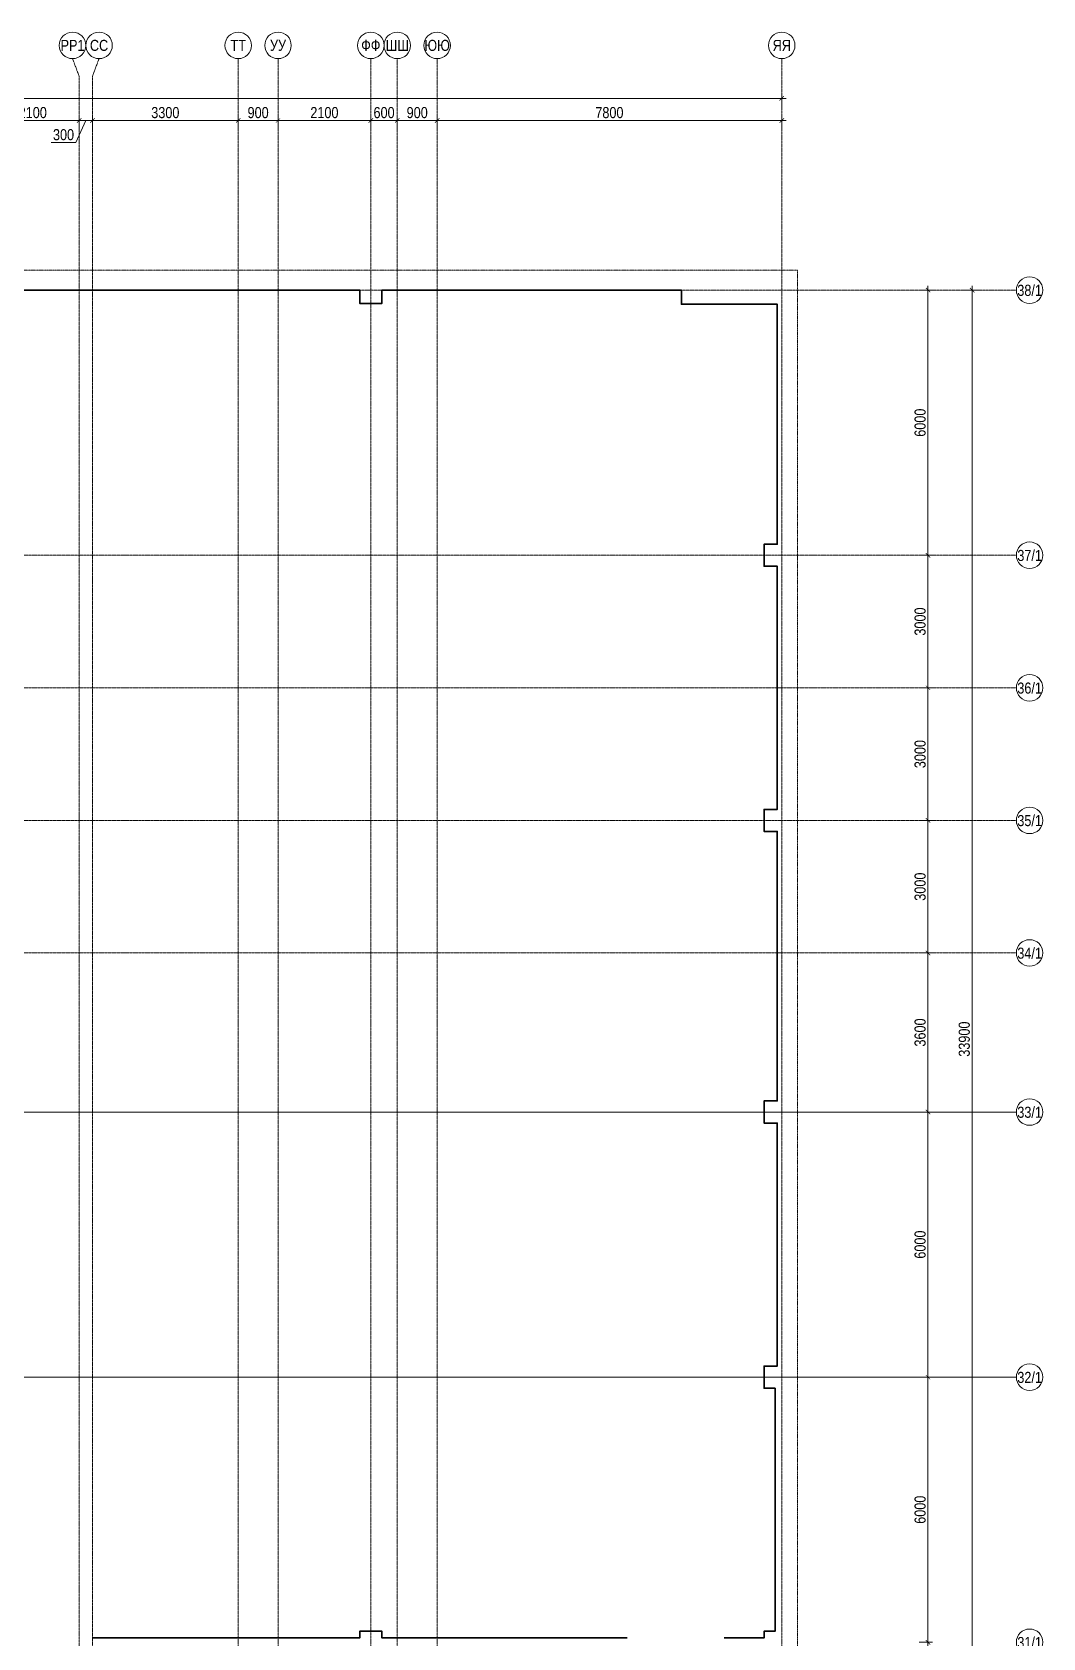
# Model space of a CAD drawing. Header units: millimetres. Extents: x -328335 to 1213373, y -208171 to 164144.
# Drawn here: x 97635 to 120510, y 104200 to 140539 of the extents above; entities that cross this region are included whole.
import ezdxf
from ezdxf.enums import TextEntityAlignment as Align

# ---------------------------------------------------------------- set-up
doc = ezdxf.new("R2010")
doc.units = ezdxf.units.MM
doc.header["$LTSCALE"] = 0.5
doc.linetypes.add('CENTER', pattern=[50.8, 31.75, -6.35, 6.35, -6.35])
doc.linetypes.add('DASHED', pattern=[19.05, 12.7, -6.35])
doc.layers.get('Defpoints').update_dxf_attribs({"color": 140})
doc.layers.add('АИ_Плинтус', color=3, linetype='Continuous', lineweight=9)
doc.layers.add('РД_Оси_размер', color=8, linetype='Continuous', lineweight=0)
doc.layers.add('АР_Делит', color=120, linetype='Continuous', lineweight=0, plot=False)
doc.layers.add('РД_Оси_100', color=7, linetype='Continuous', lineweight=0, true_color=0x525252)
doc.styles.add('style1', font='ARIALN.TTF')
doc.styles.add('ккк', font='isocpeur.ttf', dxfattribs={"width": 0.85, "oblique": 15})
doc.dimstyles.new('Dim100_ареал', dxfattribs={"dimscale": 100, "dimtxt": 2.5, "dimasz": 1, "dimexe": 1, "dimexo": 1, "dimgap": 0.5, "dimtad": 1, "dimzin": 12, "dimdsep": 46, "dimtxsty": 'style1', "dimblk": 'ARCHTICK', "dimcen": 1, "dimdle": 1, "dimaunit": 1, "dimadec": 0, "dimazin": 3, "dimtfac": 1, "dimtmove": 1, "dimatfit": 3, "dimldrblk": 'OPEN30', "dimfxl": 2, "dimfxlon": 1, "dimtolj": 1, "dimtzin": 0, "dimlwd": 5, "dimlwe": 5, "dimarcsym": 0})

# ---------------------------------------------------------------- blocks, each defined once
blk = doc.blocks.new('A-iden')
at = {"linetype": 'Continuous', "lineweight": 5}
blk.add_circle((0, -4), 3, dxfattribs=at)
at = {"color": 0, "linetype": 'Continuous', "lineweight": 20, "style": 'ккк', "width": 0.85}
blk.add_attdef('ID', text='', height=4, dxfattribs=at).set_placement((0.31, -3.85), align=Align.MIDDLE_CENTER)
blk = doc.blocks.new('_ArchTick')
at = {"color": 0, "linetype": 'ByBlock', "const_width": 0.15}
blk.add_lwpolyline([(-0.5, -0.5), (0.5, 0.5)], dxfattribs=at)
blk = doc.blocks.new('*D335')
at = {"layer": 'Defpoints', "color": 0, "transparency": 16777216}
for p in [(116910, 110100), (117910, 110100), (116910, 104100)]:
    blk.add_point(p, dxfattribs=at)
at = {"layer": 'РД_Оси_размер', "color": 0, "lineweight": 5, "transparency": 16777216}
for p, q in [((117910, 104000), (117910, 110200)), ((117710, 110100), (118010, 110100)), ((117710, 104100), (118010, 104100))]:
    blk.add_line(p, q, dxfattribs=at)
at = {"layer": 'РД_Оси_размер', "color": 0, "lineweight": 5, "transparency": 16777216, "xscale": 100, "yscale": 100, "zscale": 100}
for p, rotation in [((117910, 110100), 90), ((117910, 104100), 270)]:
    blk.add_blockref('_ArchTick', p, dxfattribs=dict(at, rotation=rotation))
at = {"layer": 'РД_Оси_размер', "color": 0, "transparency": 16777216, "insert": (117732, 107100), "char_height": 250, "attachment_point": 5, "rotation": 90, "style": 'style1'}
blk.add_mtext('\\A1;6000', dxfattribs=at)
blk = doc.blocks.new('_Open30')
at = {"color": 0, "linetype": 'ByBlock', "lineweight": -2}
for p, q in [((-1, 0.27), (0, 0)), ((0, 0), (-1, -0.27)), ((0, 0), (-1, 0))]:
    blk.add_line(p, q, dxfattribs=at)
blk = doc.blocks.new('*D336')
at = {"layer": 'Defpoints', "color": 0, "transparency": 16777216}
for p in [(116910, 116100), (117910, 116100), (116910, 110100)]:
    blk.add_point(p, dxfattribs=at)
at = {"layer": 'РД_Оси_размер', "color": 0, "lineweight": 5, "transparency": 16777216}
for p, q in [((117710, 116100), (118010, 116100)), ((117910, 110000), (117910, 116200)), ((117710, 110100), (118010, 110100))]:
    blk.add_line(p, q, dxfattribs=at)
at = {"layer": 'РД_Оси_размер', "color": 0, "lineweight": 5, "transparency": 16777216, "xscale": 100, "yscale": 100, "zscale": 100}
for p, rotation in [((117910, 116100), 90), ((117910, 110100), 270)]:
    blk.add_blockref('_ArchTick', p, dxfattribs=dict(at, rotation=rotation))
at = {"layer": 'РД_Оси_размер', "color": 0, "transparency": 16777216, "insert": (117732, 113100), "char_height": 250, "attachment_point": 5, "rotation": 90, "style": 'style1'}
blk.add_mtext('\\A1;6000', dxfattribs=at)
blk = doc.blocks.new('*D337')
at = {"layer": 'Defpoints', "color": 0, "transparency": 16777216}
for p in [(116910, 119700), (117910, 119700), (116910, 116100)]:
    blk.add_point(p, dxfattribs=at)
at = {"layer": 'РД_Оси_размер', "color": 0, "lineweight": 5, "transparency": 16777216}
for p, q in [((117710, 119700), (118010, 119700)), ((117910, 116000), (117910, 119800)), ((117710, 116100), (118010, 116100))]:
    blk.add_line(p, q, dxfattribs=at)
at = {"layer": 'РД_Оси_размер', "color": 0, "lineweight": 5, "transparency": 16777216, "xscale": 100, "yscale": 100, "zscale": 100}
for p, rotation in [((117910, 119700), 90), ((117910, 116100), 270)]:
    blk.add_blockref('_ArchTick', p, dxfattribs=dict(at, rotation=rotation))
at = {"layer": 'РД_Оси_размер', "color": 0, "transparency": 16777216, "insert": (117732, 117900), "char_height": 250, "attachment_point": 5, "rotation": 90, "style": 'style1'}
blk.add_mtext('\\A1;3600', dxfattribs=at)
blk = doc.blocks.new('*D338')
at = {"layer": 'Defpoints', "color": 0, "transparency": 16777216}
for p in [(116910, 122700), (117910, 122700), (116910, 119700)]:
    blk.add_point(p, dxfattribs=at)
at = {"layer": 'РД_Оси_размер', "color": 0, "lineweight": 5, "transparency": 16777216}
for p, q in [((117710, 122700), (118010, 122700)), ((117910, 119600), (117910, 122800)), ((117710, 119700), (118010, 119700))]:
    blk.add_line(p, q, dxfattribs=at)
at = {"layer": 'РД_Оси_размер', "color": 0, "lineweight": 5, "transparency": 16777216, "xscale": 100, "yscale": 100, "zscale": 100}
for p, rotation in [((117910, 122700), 90), ((117910, 119700), 270)]:
    blk.add_blockref('_ArchTick', p, dxfattribs=dict(at, rotation=rotation))
at = {"layer": 'РД_Оси_размер', "color": 0, "transparency": 16777216, "insert": (117732, 121200), "char_height": 250, "attachment_point": 5, "rotation": 90, "style": 'style1'}
blk.add_mtext('\\A1;3000', dxfattribs=at)
blk = doc.blocks.new('*D339')
at = {"layer": 'Defpoints', "color": 0, "transparency": 16777216}
for p in [(116910, 125700), (117910, 125700), (116910, 122700)]:
    blk.add_point(p, dxfattribs=at)
at = {"layer": 'РД_Оси_размер', "color": 0, "lineweight": 5, "transparency": 16777216}
for p, q in [((117910, 122600), (117910, 125800)), ((117710, 125700), (118010, 125700)), ((117710, 122700), (118010, 122700))]:
    blk.add_line(p, q, dxfattribs=at)
at = {"layer": 'РД_Оси_размер', "color": 0, "lineweight": 5, "transparency": 16777216, "xscale": 100, "yscale": 100, "zscale": 100}
for p, rotation in [((117910, 125700), 90), ((117910, 122700), 270)]:
    blk.add_blockref('_ArchTick', p, dxfattribs=dict(at, rotation=rotation))
at = {"layer": 'РД_Оси_размер', "color": 0, "transparency": 16777216, "insert": (117732, 124200), "char_height": 250, "attachment_point": 5, "rotation": 90, "style": 'style1'}
blk.add_mtext('\\A1;3000', dxfattribs=at)
blk = doc.blocks.new('*D340')
at = {"layer": 'Defpoints', "color": 0, "transparency": 16777216}
for p in [(116910, 128700), (117910, 128700), (116910, 125700)]:
    blk.add_point(p, dxfattribs=at)
at = {"layer": 'РД_Оси_размер', "color": 0, "lineweight": 5, "transparency": 16777216}
for p, q in [((117710, 128700), (118010, 128700)), ((117910, 125600), (117910, 128800)), ((117710, 125700), (118010, 125700))]:
    blk.add_line(p, q, dxfattribs=at)
at = {"layer": 'РД_Оси_размер', "color": 0, "lineweight": 5, "transparency": 16777216, "xscale": 100, "yscale": 100, "zscale": 100}
for p, rotation in [((117910, 128700), 90), ((117910, 125700), 270)]:
    blk.add_blockref('_ArchTick', p, dxfattribs=dict(at, rotation=rotation))
at = {"layer": 'РД_Оси_размер', "color": 0, "transparency": 16777216, "insert": (117732, 127200), "char_height": 250, "attachment_point": 5, "rotation": 90, "style": 'style1'}
blk.add_mtext('\\A1;3000', dxfattribs=at)
blk = doc.blocks.new('*D341')
at = {"layer": 'Defpoints', "color": 0, "transparency": 16777216}
for p in [(116910, 134700), (117910, 134700), (116910, 128700)]:
    blk.add_point(p, dxfattribs=at)
at = {"layer": 'РД_Оси_размер', "color": 0, "lineweight": 5, "transparency": 16777216}
for p, q in [((117710, 134700), (118010, 134700)), ((117910, 128600), (117910, 134800)), ((117710, 128700), (118010, 128700))]:
    blk.add_line(p, q, dxfattribs=at)
at = {"layer": 'РД_Оси_размер', "color": 0, "lineweight": 5, "transparency": 16777216, "xscale": 100, "yscale": 100, "zscale": 100}
for p, rotation in [((117910, 134700), 90), ((117910, 128700), 270)]:
    blk.add_blockref('_ArchTick', p, dxfattribs=dict(at, rotation=rotation))
at = {"layer": 'РД_Оси_размер', "color": 0, "transparency": 16777216, "insert": (117732, 131700), "char_height": 250, "attachment_point": 5, "rotation": 90, "style": 'style1'}
blk.add_mtext('\\A1;6000', dxfattribs=at)
blk = doc.blocks.new('*D342')
at = {"layer": 'Defpoints', "color": 0, "transparency": 16777216}
for p in [(116910, 134700), (118910, 134700), (116910, 100800)]:
    blk.add_point(p, dxfattribs=at)
at = {"layer": 'РД_Оси_размер', "color": 0, "lineweight": 5, "transparency": 16777216}
for p, q in [((118710, 134700), (119010, 134700)), ((118910, 100700), (118910, 134800)), ((118710, 100800), (119010, 100800))]:
    blk.add_line(p, q, dxfattribs=at)
at = {"layer": 'РД_Оси_размер', "color": 0, "lineweight": 5, "transparency": 16777216, "xscale": 100, "yscale": 100, "zscale": 100}
for p, rotation in [((118910, 134700), 90), ((118910, 100800), 270)]:
    blk.add_blockref('_ArchTick', p, dxfattribs=dict(at, rotation=rotation))
at = {"layer": 'РД_Оси_размер', "color": 0, "transparency": 16777216, "insert": (118732, 117750), "char_height": 250, "attachment_point": 5, "rotation": 90, "style": 'style1'}
blk.add_mtext('\\A1;33900', dxfattribs=at)
blk = doc.blocks.new('*D53')
at = {"layer": 'Defpoints', "color": 0, "transparency": 16777216}
for p in [(114600, 139039), (73200, 137039), (114600, 137039)]:
    blk.add_point(p, dxfattribs=at)
at = {"layer": 'РД_Оси_размер', "color": 0, "lineweight": 5, "transparency": 16777216}
for p, q in [((73100, 139039), (114700, 139039)), ((73200, 138839), (73200, 139139)), ((114600, 138839), (114600, 139139))]:
    blk.add_line(p, q, dxfattribs=at)
at = {"layer": 'РД_Оси_размер', "color": 0, "lineweight": 5, "transparency": 16777216, "xscale": 100, "yscale": 100, "zscale": 100, "rotation": 180}
blk.add_blockref('_ArchTick', (73200, 139039), dxfattribs=at)
at = {"layer": 'РД_Оси_размер', "color": 0, "lineweight": 5, "transparency": 16777216, "xscale": 100, "yscale": 100, "zscale": 100}
blk.add_blockref('_ArchTick', (114600, 139039), dxfattribs=at)
at = {"layer": 'РД_Оси_размер', "color": 0, "transparency": 16777216, "insert": (93900, 139216), "char_height": 250, "attachment_point": 5, "style": 'style1'}
blk.add_mtext('\\A1;41400', dxfattribs=at)
blk = doc.blocks.new('*D383')
at = {"layer": 'Defpoints', "color": 0, "transparency": 16777216}
for p in [(98700, 138539), (96600, 137039), (98700, 137039)]:
    blk.add_point(p, dxfattribs=at)
at = {"layer": 'РД_Оси_размер', "color": 0, "lineweight": 5, "transparency": 16777216}
for p, q in [((96500, 138539), (98800, 138539)), ((96600, 138339), (96600, 138639)), ((98700, 138339), (98700, 138639))]:
    blk.add_line(p, q, dxfattribs=at)
at = {"layer": 'РД_Оси_размер', "color": 0, "lineweight": 5, "transparency": 16777216, "xscale": 100, "yscale": 100, "zscale": 100, "rotation": 180}
blk.add_blockref('_ArchTick', (96600, 138539), dxfattribs=at)
at = {"layer": 'РД_Оси_размер', "color": 0, "lineweight": 5, "transparency": 16777216, "xscale": 100, "yscale": 100, "zscale": 100}
blk.add_blockref('_ArchTick', (98700, 138539), dxfattribs=at)
at = {"layer": 'РД_Оси_размер', "color": 0, "transparency": 16777216, "insert": (97650, 138716), "char_height": 250, "attachment_point": 5, "style": 'style1'}
blk.add_mtext('\\A1;2100', dxfattribs=at)
blk = doc.blocks.new('*D384')
at = {"layer": 'Defpoints', "color": 0, "transparency": 16777216}
for p in [(99000, 138539), (98700, 137039), (99000, 137039)]:
    blk.add_point(p, dxfattribs=at)
at = {"layer": 'РД_Оси_размер', "color": 0, "lineweight": 5, "transparency": 16777216}
for p, q in [((98600, 138539), (99100, 138539)), ((98850, 138539), (98622, 138039)), ((98700, 138339), (98700, 138639)), ((99000, 138339), (99000, 138639)), ((98622, 138039), (98070, 138039))]:
    blk.add_line(p, q, dxfattribs=at)
at = {"layer": 'РД_Оси_размер', "color": 0, "lineweight": 5, "transparency": 16777216, "xscale": 100, "yscale": 100, "zscale": 100, "rotation": 180}
blk.add_blockref('_ArchTick', (98700, 138539), dxfattribs=at)
at = {"layer": 'РД_Оси_размер', "color": 0, "lineweight": 5, "transparency": 16777216, "xscale": 100, "yscale": 100, "zscale": 100}
blk.add_blockref('_ArchTick', (99000, 138539), dxfattribs=at)
at = {"layer": 'РД_Оси_размер', "color": 0, "transparency": 16777216, "insert": (98346, 138216), "char_height": 250, "attachment_point": 5, "style": 'style1'}
blk.add_mtext('\\A1;300', dxfattribs=at)
blk = doc.blocks.new('*D385')
at = {"layer": 'Defpoints', "color": 0, "transparency": 16777216}
for p in [(102300, 138539), (99000, 137039), (102300, 137039)]:
    blk.add_point(p, dxfattribs=at)
at = {"layer": 'РД_Оси_размер', "color": 0, "lineweight": 5, "transparency": 16777216}
for p, q in [((98900, 138539), (102400, 138539)), ((99000, 138339), (99000, 138639)), ((102300, 138339), (102300, 138639))]:
    blk.add_line(p, q, dxfattribs=at)
at = {"layer": 'РД_Оси_размер', "color": 0, "lineweight": 5, "transparency": 16777216, "xscale": 100, "yscale": 100, "zscale": 100, "rotation": 180}
blk.add_blockref('_ArchTick', (99000, 138539), dxfattribs=at)
at = {"layer": 'РД_Оси_размер', "color": 0, "lineweight": 5, "transparency": 16777216, "xscale": 100, "yscale": 100, "zscale": 100}
blk.add_blockref('_ArchTick', (102300, 138539), dxfattribs=at)
at = {"layer": 'РД_Оси_размер', "color": 0, "transparency": 16777216, "insert": (100650, 138716), "char_height": 250, "attachment_point": 5, "style": 'style1'}
blk.add_mtext('\\A1;3300', dxfattribs=at)
blk = doc.blocks.new('*D386')
at = {"layer": 'Defpoints', "color": 0, "transparency": 16777216}
for p in [(103200, 138539), (102300, 137039), (103200, 137039)]:
    blk.add_point(p, dxfattribs=at)
at = {"layer": 'РД_Оси_размер', "color": 0, "lineweight": 5, "transparency": 16777216}
for p, q in [((102200, 138539), (103300, 138539)), ((102300, 138339), (102300, 138639)), ((103200, 138339), (103200, 138639))]:
    blk.add_line(p, q, dxfattribs=at)
at = {"layer": 'РД_Оси_размер', "color": 0, "lineweight": 5, "transparency": 16777216, "xscale": 100, "yscale": 100, "zscale": 100, "rotation": 180}
blk.add_blockref('_ArchTick', (102300, 138539), dxfattribs=at)
at = {"layer": 'РД_Оси_размер', "color": 0, "lineweight": 5, "transparency": 16777216, "xscale": 100, "yscale": 100, "zscale": 100}
blk.add_blockref('_ArchTick', (103200, 138539), dxfattribs=at)
at = {"layer": 'РД_Оси_размер', "color": 0, "transparency": 16777216, "insert": (102750, 138716), "char_height": 250, "attachment_point": 5, "style": 'style1'}
blk.add_mtext('\\A1;900', dxfattribs=at)
blk = doc.blocks.new('*D387')
at = {"layer": 'Defpoints', "color": 0, "transparency": 16777216}
for p in [(105300, 138539), (103200, 137039), (105300, 137039)]:
    blk.add_point(p, dxfattribs=at)
at = {"layer": 'РД_Оси_размер', "color": 0, "lineweight": 5, "transparency": 16777216}
for p, q in [((103100, 138539), (105400, 138539)), ((103200, 138339), (103200, 138639)), ((105300, 138339), (105300, 138639))]:
    blk.add_line(p, q, dxfattribs=at)
at = {"layer": 'РД_Оси_размер', "color": 0, "lineweight": 5, "transparency": 16777216, "xscale": 100, "yscale": 100, "zscale": 100, "rotation": 180}
blk.add_blockref('_ArchTick', (103200, 138539), dxfattribs=at)
at = {"layer": 'РД_Оси_размер', "color": 0, "lineweight": 5, "transparency": 16777216, "xscale": 100, "yscale": 100, "zscale": 100}
blk.add_blockref('_ArchTick', (105300, 138539), dxfattribs=at)
at = {"layer": 'РД_Оси_размер', "color": 0, "transparency": 16777216, "insert": (104250, 138716), "char_height": 250, "attachment_point": 5, "style": 'style1'}
blk.add_mtext('\\A1;2100', dxfattribs=at)
blk = doc.blocks.new('*D388')
at = {"layer": 'Defpoints', "color": 0, "transparency": 16777216}
for p in [(105900, 138539), (105300, 137039), (105900, 137039)]:
    blk.add_point(p, dxfattribs=at)
at = {"layer": 'РД_Оси_размер', "color": 0, "lineweight": 5, "transparency": 16777216}
for p, q in [((105200, 138539), (106000, 138539)), ((105300, 138339), (105300, 138639)), ((105900, 138339), (105900, 138639))]:
    blk.add_line(p, q, dxfattribs=at)
at = {"layer": 'РД_Оси_размер', "color": 0, "lineweight": 5, "transparency": 16777216, "xscale": 100, "yscale": 100, "zscale": 100, "rotation": 180}
blk.add_blockref('_ArchTick', (105300, 138539), dxfattribs=at)
at = {"layer": 'РД_Оси_размер', "color": 0, "lineweight": 5, "transparency": 16777216, "xscale": 100, "yscale": 100, "zscale": 100}
blk.add_blockref('_ArchTick', (105900, 138539), dxfattribs=at)
at = {"layer": 'РД_Оси_размер', "color": 0, "transparency": 16777216, "insert": (105600, 138716), "char_height": 250, "attachment_point": 5, "style": 'style1'}
blk.add_mtext('\\A1;600', dxfattribs=at)
blk = doc.blocks.new('*D448')
at = {"layer": 'Defpoints', "color": 0, "transparency": 16777216}
for p in [(106800, 138539), (105900, 137039), (106800, 137039)]:
    blk.add_point(p, dxfattribs=at)
at = {"layer": 'РД_Оси_размер', "color": 0, "lineweight": 5, "transparency": 16777216}
for p, q in [((105800, 138539), (106900, 138539)), ((105900, 138339), (105900, 138639)), ((106800, 138339), (106800, 138639))]:
    blk.add_line(p, q, dxfattribs=at)
at = {"layer": 'РД_Оси_размер', "color": 0, "lineweight": 5, "transparency": 16777216, "xscale": 100, "yscale": 100, "zscale": 100, "rotation": 180}
blk.add_blockref('_ArchTick', (105900, 138539), dxfattribs=at)
at = {"layer": 'РД_Оси_размер', "color": 0, "lineweight": 5, "transparency": 16777216, "xscale": 100, "yscale": 100, "zscale": 100}
blk.add_blockref('_ArchTick', (106800, 138539), dxfattribs=at)
at = {"layer": 'РД_Оси_размер', "color": 0, "transparency": 16777216, "insert": (106350, 138716), "char_height": 250, "attachment_point": 5, "style": 'style1'}
blk.add_mtext('\\A1;900', dxfattribs=at)
blk = doc.blocks.new('*D449')
at = {"layer": 'Defpoints', "color": 0, "transparency": 16777216}
for p in [(114600, 138539), (106800, 137039), (114600, 137039)]:
    blk.add_point(p, dxfattribs=at)
at = {"layer": 'РД_Оси_размер', "color": 0, "lineweight": 5, "transparency": 16777216}
for p, q in [((106700, 138539), (114700, 138539)), ((106800, 138339), (106800, 138639)), ((114600, 138339), (114600, 138639))]:
    blk.add_line(p, q, dxfattribs=at)
at = {"layer": 'РД_Оси_размер', "color": 0, "lineweight": 5, "transparency": 16777216, "xscale": 100, "yscale": 100, "zscale": 100, "rotation": 180}
blk.add_blockref('_ArchTick', (106800, 138539), dxfattribs=at)
at = {"layer": 'РД_Оси_размер', "color": 0, "lineweight": 5, "transparency": 16777216, "xscale": 100, "yscale": 100, "zscale": 100}
blk.add_blockref('_ArchTick', (114600, 138539), dxfattribs=at)
at = {"layer": 'РД_Оси_размер', "color": 0, "transparency": 16777216, "insert": (110700, 138716), "char_height": 250, "attachment_point": 5, "style": 'style1'}
blk.add_mtext('\\A1;7800', dxfattribs=at)
blk = doc.blocks.new('СОШ_2200_АР_ОСИ_М100_28.05.24')
at = {"layer": 'АР_Делит', "color": 5, "linetype": 'DASHED'}
blk.add_lwpolyline([(37145, 100855), (37145, 129155), (72745, 129155), (72745, 135155), (114955, 135155), (114955, -355)], dxfattribs=at)
at = {"layer": 'РД_Оси_100', "color": 8, "linetype": 'CENTER', "true_color": 0x808080}
for p, q in [((102300, -6155), (102300, 139938.679)), ((114600, -6155), (114600, 139938.679)), ((-5954.958, 134700), (119910, 134700)), ((-5954.958, 128700), (119910, 128700)), ((-5954.958, 125700), (119910, 125700)), ((-5954.958, 122700), (119910, 122700)), ((-5954.958, 119700), (119910, 119700)), ((-5954.958, 116100), (119910, 116100)), ((35037.55, 116100), (119910, 116100)), ((-5954.958, 110100), (119910, 110100)), ((35037.55, 110100), (119910, 110100))]:
    blk.add_line(p, q, dxfattribs=at)
for points in [[(98700, -6194.98), (98700, 139538.679), (98550, 139938.679)], [(99000, -6195.83), (99000, 139538.679), (99150, 139938.679)], [(103200, -6155), (103200, 139938.679)], [(105300, -6155), (105300, 139938.679)], [(105900, 139938.679), (105900, -6155)], [(106800, -6155), (106800, 139938.679)]]:
    blk.add_lwpolyline(points, dxfattribs=at)
at = {"layer": 'РД_Оси_100', "color": 0}
ref = blk.add_blockref('A-iden', (98550, 140638.679), dxfattribs=dict(at, xscale=100, yscale=100, zscale=100))
ref.add_attrib('ID', 'РР1', dxfattribs={"layer": '0', "linetype": 'Continuous', "height": 250, "style": 'style1'}).set_placement((98550, 140238.679), align=Align.MIDDLE)
ref = blk.add_blockref('A-iden', (99150, 140638.679), dxfattribs=dict(at, xscale=100, yscale=100, zscale=100))
ref.add_attrib('ID', 'СС', dxfattribs={"layer": '0', "linetype": 'Continuous', "height": 250, "style": 'style1'}).set_placement((99150, 140238.679), align=Align.MIDDLE)
ref = blk.add_blockref('A-iden', (102300, 140638.679), dxfattribs=dict(at, xscale=100, yscale=100, zscale=100))
ref.add_attrib('ID', 'ТТ', dxfattribs={"layer": '0', "linetype": 'Continuous', "height": 250, "style": 'style1'}).set_placement((102300, 140238.679), align=Align.MIDDLE)
ref = blk.add_blockref('A-iden', (103200, 140638.679), dxfattribs=dict(at, xscale=100, yscale=100, zscale=100))
ref.add_attrib('ID', 'УУ', dxfattribs={"layer": '0', "linetype": 'Continuous', "height": 250, "style": 'style1'}).set_placement((103200, 140238.679), align=Align.MIDDLE)
ref = blk.add_blockref('A-iden', (105300, 140638.679), dxfattribs=dict(at, xscale=100, yscale=100, zscale=100))
ref.add_attrib('ID', 'ФФ', dxfattribs={"layer": '0', "linetype": 'Continuous', "height": 250, "style": 'style1'}).set_placement((105300, 140238.679), align=Align.MIDDLE)
ref = blk.add_blockref('A-iden', (105900, 140638.679), dxfattribs=dict(at, xscale=100, yscale=100, zscale=100))
ref.add_attrib('ID', 'ШШ', dxfattribs={"layer": '0', "linetype": 'Continuous', "height": 250, "style": 'style1'}).set_placement((105900, 140238.679), align=Align.MIDDLE)
ref = blk.add_blockref('A-iden', (106800, 140638.679), dxfattribs=dict(at, xscale=100, yscale=100, zscale=100))
ref.add_attrib('ID', 'ЮЮ', dxfattribs={"layer": '0', "linetype": 'Continuous', "height": 250, "style": 'style1'}).set_placement((106800, 140238.679), align=Align.MIDDLE)
ref = blk.add_blockref('A-iden', (114600, 140638.679), dxfattribs=dict(at, xscale=100, yscale=100, zscale=100))
ref.add_attrib('ID', 'ЯЯ', dxfattribs={"layer": '0', "linetype": 'Continuous', "height": 250, "style": 'style1'}).set_placement((114600, 140238.679), align=Align.MIDDLE)
ref = blk.add_blockref('A-iden', (120210, 135100), dxfattribs=dict(at, xscale=-100, yscale=100, zscale=100))
ref.add_attrib('ID', '38/1', dxfattribs={"layer": '0', "linetype": 'Continuous', "height": 250, "style": 'style1'}).set_placement((120210, 134700), align=Align.MIDDLE)
ref = blk.add_blockref('A-iden', (120210, 129100), dxfattribs=dict(at, xscale=100, yscale=100, zscale=100))
ref.add_attrib('ID', '37/1', dxfattribs={"layer": '0', "linetype": 'Continuous', "height": 250, "style": 'style1'}).set_placement((120210, 128700), align=Align.MIDDLE)
ref = blk.add_blockref('A-iden', (120210, 126100), dxfattribs=dict(at, xscale=100, yscale=100, zscale=100))
ref.add_attrib('ID', '36/1', dxfattribs={"layer": '0', "linetype": 'Continuous', "height": 250, "style": 'style1'}).set_placement((120210, 125700), align=Align.MIDDLE)
ref = blk.add_blockref('A-iden', (120210, 123100), dxfattribs=dict(at, xscale=100, yscale=100, zscale=100))
ref.add_attrib('ID', '35/1', dxfattribs={"layer": '0', "linetype": 'Continuous', "height": 250, "style": 'style1'}).set_placement((120210, 122700), align=Align.MIDDLE)
ref = blk.add_blockref('A-iden', (120210, 120100), dxfattribs=dict(at, xscale=100, yscale=100, zscale=100))
ref.add_attrib('ID', '34/1', dxfattribs={"layer": '0', "linetype": 'Continuous', "height": 250, "style": 'style1'}).set_placement((120210, 119700), align=Align.MIDDLE)
ref = blk.add_blockref('A-iden', (120210, 116500), dxfattribs=dict(at, xscale=100, yscale=100, zscale=100))
ref.add_attrib('ID', '33/1', dxfattribs={"layer": '0', "linetype": 'Continuous', "height": 250, "style": 'style1'}).set_placement((120210, 116100), align=Align.MIDDLE)
ref = blk.add_blockref('A-iden', (120210, 110500), dxfattribs=dict(at, xscale=100, yscale=100, zscale=100))
ref.add_attrib('ID', '32/1', dxfattribs={"layer": '0', "linetype": 'Continuous', "height": 250, "style": 'style1'}).set_placement((120210, 110100), align=Align.MIDDLE)
ref = blk.add_blockref('A-iden', (120210, 104500), dxfattribs=dict(at, xscale=100, yscale=100, zscale=100))
ref.add_attrib('ID', '31/1', dxfattribs={"layer": '0', "linetype": 'Continuous', "height": 250, "style": 'style1'}).set_placement((120210, 104100), align=Align.MIDDLE)
at = {"layer": 'РД_Оси_размер'}
for base, p1, p2, picture, middle in [((114600, 139038.679), (73200, 137038.679), (114600, 137038.679), '*D53', (93900, 139216.322)), ((98700, 138538.679), (96600, 137038.679), (98700, 137038.679), '*D383', (97650, 138716.322)), ((102300, 138538.679), (99000, 137038.679), (102300, 137038.679), '*D385', (100650, 138716.322)), ((103200, 138538.679), (102300, 137038.679), (103200, 137038.679), '*D386', (102750, 138716.322)), ((105300, 138538.679), (103200, 137038.679), (105300, 137038.679), '*D387', (104250, 138716.322)), ((105900, 138538.679), (105300, 137038.679), (105900, 137038.679), '*D388', (105600, 138716.322)), ((106800, 138538.679), (105900, 137038.679), (106800, 137038.679), '*D448', (106350, 138716.322)), ((114600, 138538.679), (106800, 137038.679), (114600, 137038.679), '*D449', (110700, 138716.322))]:
    dim = blk.add_linear_dim(base=base, p1=p1, p2=p2, dimstyle='Dim100_ареал', dxfattribs=at)
    dim.commit()
    dim.dimension.update_dxf_attribs({"geometry": picture, "text_midpoint": middle})
dim = blk.add_linear_dim(base=(99000, 138538.679), p1=(98700, 137038.679), p2=(99000, 137038.679), dimstyle='Dim100_ареал', dxfattribs=at)
dim.commit()
dim.dimension.update_dxf_attribs({"geometry": '*D384', "text_midpoint": (98572.453, 138038.679), "dimtype": 160})
for base, p1, p2, picture, middle in [((117910, 134700), (116910, 128700), (116910, 134700), '*D341', (117732.357, 131700)), ((118910, 134700), (116910, 100800), (116910, 134700), '*D342', (118732.357, 117750)), ((117910, 128700), (116910, 125700), (116910, 128700), '*D340', (117732.357, 127200)), ((117910, 125700), (116910, 122700), (116910, 125700), '*D339', (117732.357, 124200)), ((117910, 122700), (116910, 119700), (116910, 122700), '*D338', (117732.357, 121200)), ((117910, 119700), (116910, 116100), (116910, 119700), '*D337', (117732.357, 117900)), ((117910, 116100), (116910, 110100), (116910, 116100), '*D336', (117732.357, 113100)), ((117910, 110100), (116910, 104100), (116910, 110100), '*D335', (117732.357, 107100))]:
    dim = blk.add_linear_dim(base=base, p1=p1, p2=p2, angle=90, dimstyle='Dim100_ареал', dxfattribs=at)
    dim.commit()
    dim.dimension.update_dxf_attribs({"geometry": picture, "text_midpoint": middle})

msp = doc.modelspace()

# ---------------------------------------------------------------- linework, layer by layer
at = {"layer": 'АИ_Плинтус', "color": 24, "linetype": 'ByBlock', "lineweight": 35, "true_color": 0xa52900}
for points in [[(96199.998, 134700), (105050, 134700), (105050, 134400), (105550, 134400), (105550, 134700), (112329.322, 134699.881), (112329.322, 134380), (114500, 134380), (114500, 128950), (114200, 128950), (114200, 128450), (114500, 128450), (114500, 122950), (114200, 122950), (114200, 122450), (114500, 122450), (114500, 116350), (114200, 116350), (114200, 115850), (114500, 115850), (114500, 110350), (114200, 110350), (114200, 109850), (114450, 109850), (114450, 104350), (114200, 104350), (114200, 104200), (113300.001, 104200)], [(111100, 104200), (105549.997, 104200), (105549.997, 104350), (105049.997, 104350), (105049.997, 104200), (99000, 104200)]]:
    msp.add_lwpolyline(points, dxfattribs=at)

# ---------------------------------------------------------------- block references
at = {"layer": 'РД_Оси_100'}
msp.add_blockref('СОШ_2200_АР_ОСИ_М100_28.05.24', (0, 0), dxfattribs=at)

doc.saveas('drawing.dxf')
